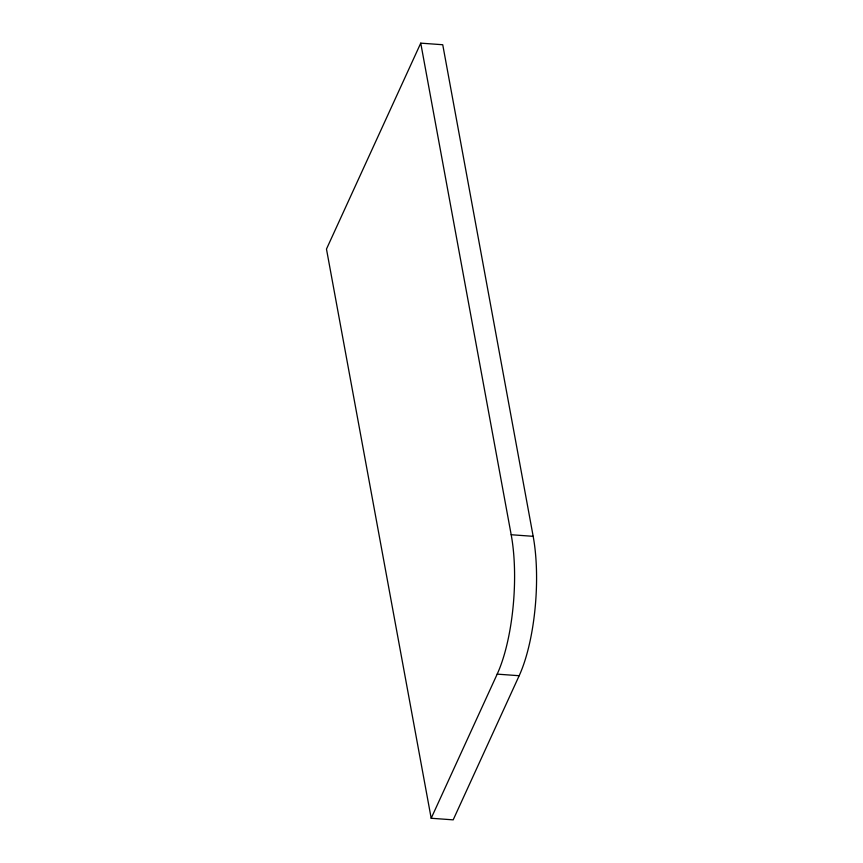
<?xml version="1.0" encoding="UTF-8"?>
<svg xmlns="http://www.w3.org/2000/svg" width="863" height="863" viewBox="0 0 863 863"><rect width="100%" height="100%" fill="white"/><g stroke="black" fill="none" stroke-linecap="round" stroke-linejoin="round"><path stroke-width="1.29" d="M420.745 43.15L326.473 249.062L431.187 818.264L453.183 819.85L519.17 675.718A99.428 30.949 -85.9 0 0 533.172 536.322L442.741 44.736L420.745 43.15L511.187 534.736A99.428 30.949 -85.9 0 1 497.185 674.132L431.187 818.264M511.187 534.736L533.172 536.322M497.185 674.132L519.17 675.718"/></g></svg>
